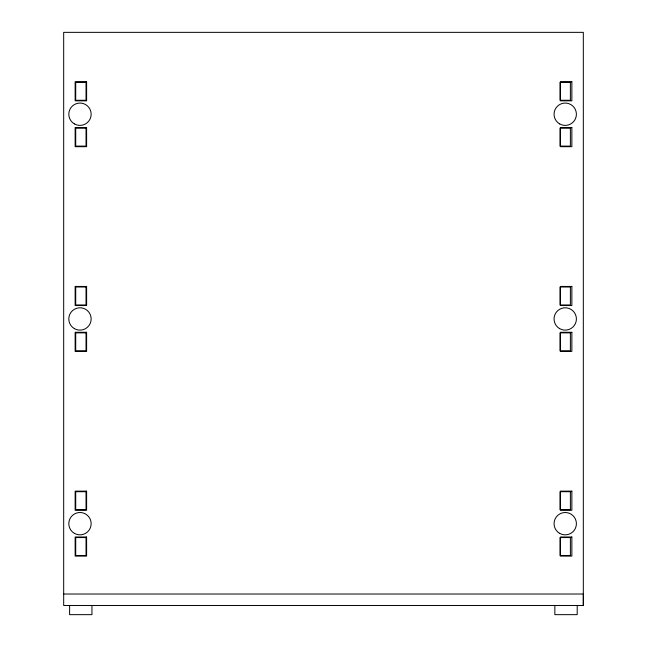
<?xml version="1.0" encoding="UTF-8"?>
<svg xmlns="http://www.w3.org/2000/svg" width="647" height="647" viewBox="0 0 647 647"><rect width="100%" height="100%" fill="white"/><g stroke="black" fill="none" stroke-linecap="round" stroke-linejoin="round"><path stroke-width="0.97" d="M583.319 605.479L583.319 32.35L63.681 32.35L63.681 605.479L583.319 605.479L583.319 594.019L63.681 594.019M577.205 605.479L577.205 614.65L554.851 614.65L554.851 605.479M91.955 605.479L91.955 614.65L69.601 614.65L69.601 605.479M86.609 81.732L75.141 81.732L75.141 100.835L86.609 100.835L86.609 81.732M571.859 81.732L560.391 81.732L560.391 100.835L571.859 100.835L571.859 81.732M86.035 82.306L75.715 82.306L75.715 100.269L86.035 100.269L86.035 82.306M570.379 82.306L560.067 82.306L560.067 100.269L570.379 100.269L570.379 82.306M86.609 127.58L75.141 127.58L75.141 146.691L86.609 146.691L86.609 127.58M571.859 127.58L560.391 127.58L560.391 146.691L571.859 146.691L571.859 127.58M86.035 128.163L75.715 128.163L75.715 146.117L86.035 146.117L86.035 128.163M570.379 128.163L560.067 128.163L560.067 146.117L570.379 146.117L570.379 128.163M86.609 286.435L75.141 286.435L75.141 305.538L86.609 305.538L86.609 286.435M571.859 286.435L560.391 286.435L560.391 305.538L571.859 305.538L571.859 286.435M86.035 287.009L75.715 287.009L75.715 304.972L86.035 304.972L86.035 287.009M570.379 287.009L560.067 287.009L560.067 304.972L570.379 304.972L570.379 287.009M86.609 332.283L75.141 332.283L75.141 351.394L86.609 351.394L86.609 332.283M571.859 332.283L560.391 332.283L560.391 351.394L571.859 351.394L571.859 332.283M86.035 332.865L75.715 332.865L75.715 350.82L86.035 350.82L86.035 332.865M570.379 332.865L560.067 332.865L560.067 350.82L570.379 350.82L570.379 332.865M86.609 491.138L75.141 491.138L75.141 510.248L86.609 510.248L86.609 491.138M571.859 491.138L560.391 491.138L560.391 510.248L571.859 510.248L571.859 491.138M86.035 491.712L75.715 491.712L75.715 509.674L86.035 509.674L86.035 491.712M570.379 491.712L560.067 491.712L560.067 509.674L570.379 509.674L570.379 491.712M86.609 536.994L75.141 536.994L75.141 556.096L86.609 556.096L86.609 536.994M571.859 536.994L560.391 536.994L560.391 556.096L571.859 556.096L571.859 536.994M86.035 537.568L75.715 537.568L75.715 555.522L86.035 555.522L86.035 537.568M570.379 537.568L560.067 537.568L560.067 555.522L570.379 555.522L570.379 537.568M559.639 328.636A11.177 11.177 0 0 0 576.404 318.955A11.177 11.177 0 0 0 559.639 309.274A11.177 11.177 0 0 0 559.639 328.636M559.639 533.354A11.177 11.177 0 0 0 576.404 523.674A11.177 11.177 0 0 0 559.639 514.001A11.177 11.177 0 0 0 559.639 533.354M559.639 123.909A11.177 11.177 0 0 0 576.404 114.236A11.177 11.177 0 0 0 559.639 104.555A11.177 11.177 0 0 0 559.639 123.909M74.389 533.354A11.177 11.177 0 0 0 91.154 523.674A11.177 11.177 0 0 0 74.389 514.001A11.177 11.177 0 0 0 74.389 533.354M74.389 123.909A11.177 11.177 0 0 0 91.154 114.236A11.177 11.177 0 0 0 74.389 104.555A11.177 11.177 0 0 0 74.389 123.909M74.389 328.636A11.177 11.177 0 0 0 91.154 318.955A11.177 11.177 0 0 0 74.389 309.274A11.177 11.177 0 0 0 74.389 328.636"/></g></svg>
